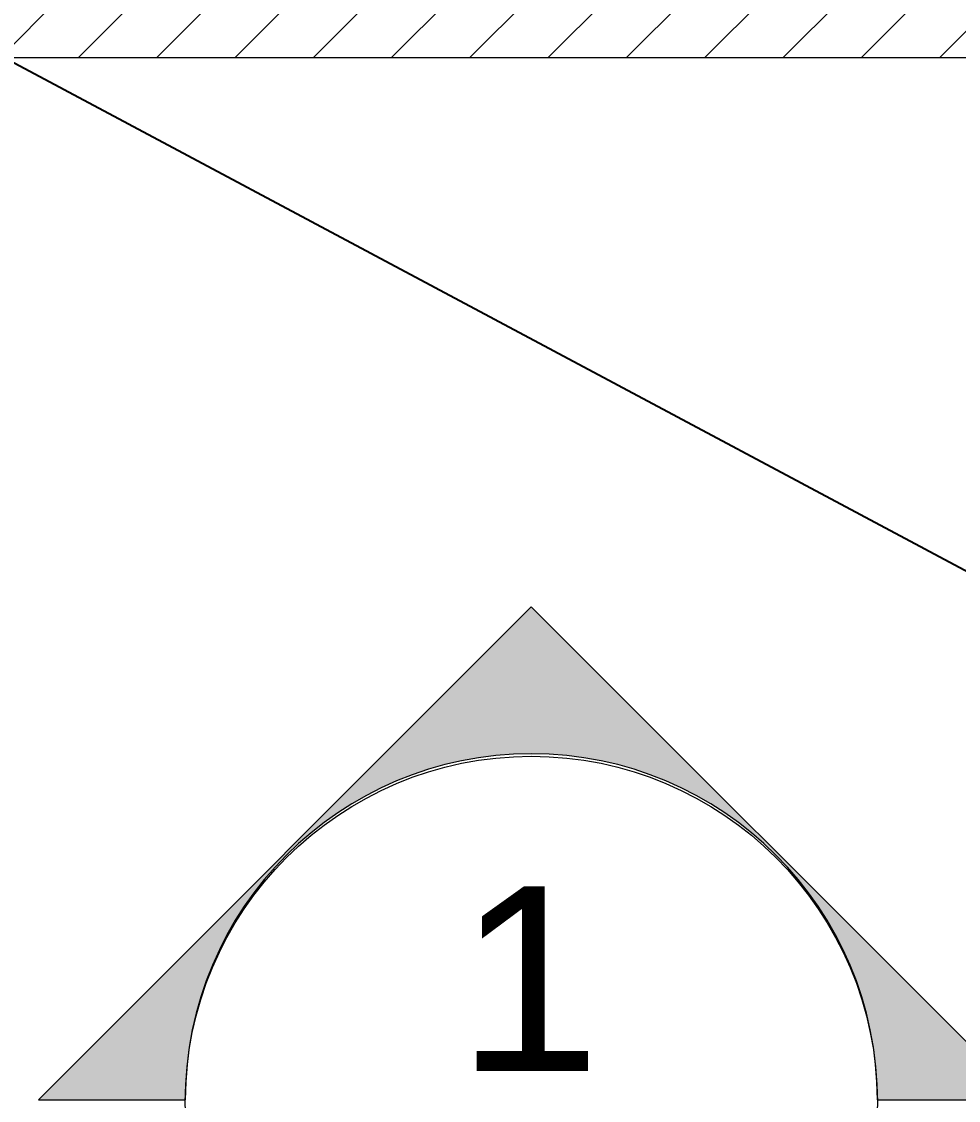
# Model space of a CAD drawing. Header units: millimetres. Extents: x -795739 to -715748, y -34378 to 22353.
# Drawn here: x -774861 to -772831, y 5684 to 8023 of the extents above; entities that cross this region are included whole.
import ezdxf

# ---------------------------------------------------------------- set-up
doc = ezdxf.new("R2010")
doc.units = ezdxf.units.MM
for name, color, linetype, lineweight in [('_ _ A-DETL-OPENING', 1, 'Continuous', 25), ('A-ANNO-NOTE', 3, 'Continuous', 25), ('A-DETL', 1, 'Continuous', 70), ('A-WALL-PATT', 1, 'Continuous', 9)]:
    doc.layers.add(name, color=color, linetype=linetype, lineweight=lineweight)
doc.styles.add('Arial', font='arial.ttf', dxfattribs={"height": 400})

# ---------------------------------------------------------------- blocks, each defined once
blk = doc.blocks.new('DPA_AN_Section Line - UP-Left-16619322-4282-01 ENLARGED LOWER PLATFORM LEVEL - REFLECTED CEILING PLAN - SHEET 3')
at = {"layer": 'A-ANNO-NOTE', "lineweight": 9}
h = blk.add_hatch(color=256, dxfattribs=at)
edge = h.paths.add_edge_path()
edge.add_arc((0, -0.028), 7.5, 180, 360)
edge.add_line((7.5, -0.028), (10.682, -0.028))
edge.add_line((10.682, -0.028), (0, -10.71))
edge.add_line((0, -10.71), (-10.682, -0.028))
edge.add_line((-10.682, -0.028), (-7.5, -0.028))
at = {"layer": 'A-ANNO-NOTE', "lineweight": 18}
for p, q in [((-7.5, -0.028), (-10.682, -0.028)), ((-10.682, -0.028), (0, -10.71)), ((0, -10.71), (10.682, -0.028)), ((10.682, -0.028), (7.5, -0.028))]:
    blk.add_line(p, q, dxfattribs=at)
blk.add_circle((0, 0.028), 7.5, dxfattribs=at)
blk.add_arc((0, -0.028), 7.5, 180, 360, dxfattribs=at)
blk = doc.blocks.new('*U1241')
at = {"layer": '_ _ A-DETL-OPENING'}
blk.add_line((3985.1, 4365.2), (11035.1, 600.2), dxfattribs=at)
at = {"layer": 'A-DETL', "lineweight": 9}
blk.add_line((11035.1, 4365.2), (3985.1, 4365.2), dxfattribs=at)

msp = doc.modelspace()

# ---------------------------------------------------------------- hatches: boundary and pattern name
at = {"layer": 'A-WALL-PATT', "lineweight": 9}
h = msp.add_hatch(dxfattribs=at)
h.set_pattern_fill('FP_2', color=256, style=0, pattern_type=2)
h.set_pattern_definition([(45, (0, 0), (-84.852814, 84.852814), [])])
h.paths.add_polyline_path([(-767597.4, 7944), (-767597.4, 8144), (-783082.4, 8144), (-783082.4, 7944), (-780382.4, 7944), (-780382.4, 7994), (-779182.4, 7994), (-779182.4, 7944), (-767847.3, 7944)])

# ---------------------------------------------------------------- block references
msp.add_blockref('*U1241', (-778882.4, 3579))
at = {"layer": 'A-ANNO-NOTE', "xscale": 100, "yscale": 100, "zscale": 100, "rotation": 180}
msp.add_blockref('DPA_AN_Section Line - UP-Left-16619322-4282-01 ENLARGED LOWER PLATFORM LEVEL - REFLECTED CEILING PLAN - SHEET 3', (-773756.2, 5683), dxfattribs=at)

# ---------------------------------------------------------------- texts
at = {"layer": 'A-ANNO-NOTE', "lineweight": 9, "insert": (-773916.9, 6148.2), "char_height": 400, "width": 376.793, "attachment_point": 1, "style": 'Arial'}
msp.add_mtext('1', dxfattribs=at)

doc.saveas('drawing.dxf')
